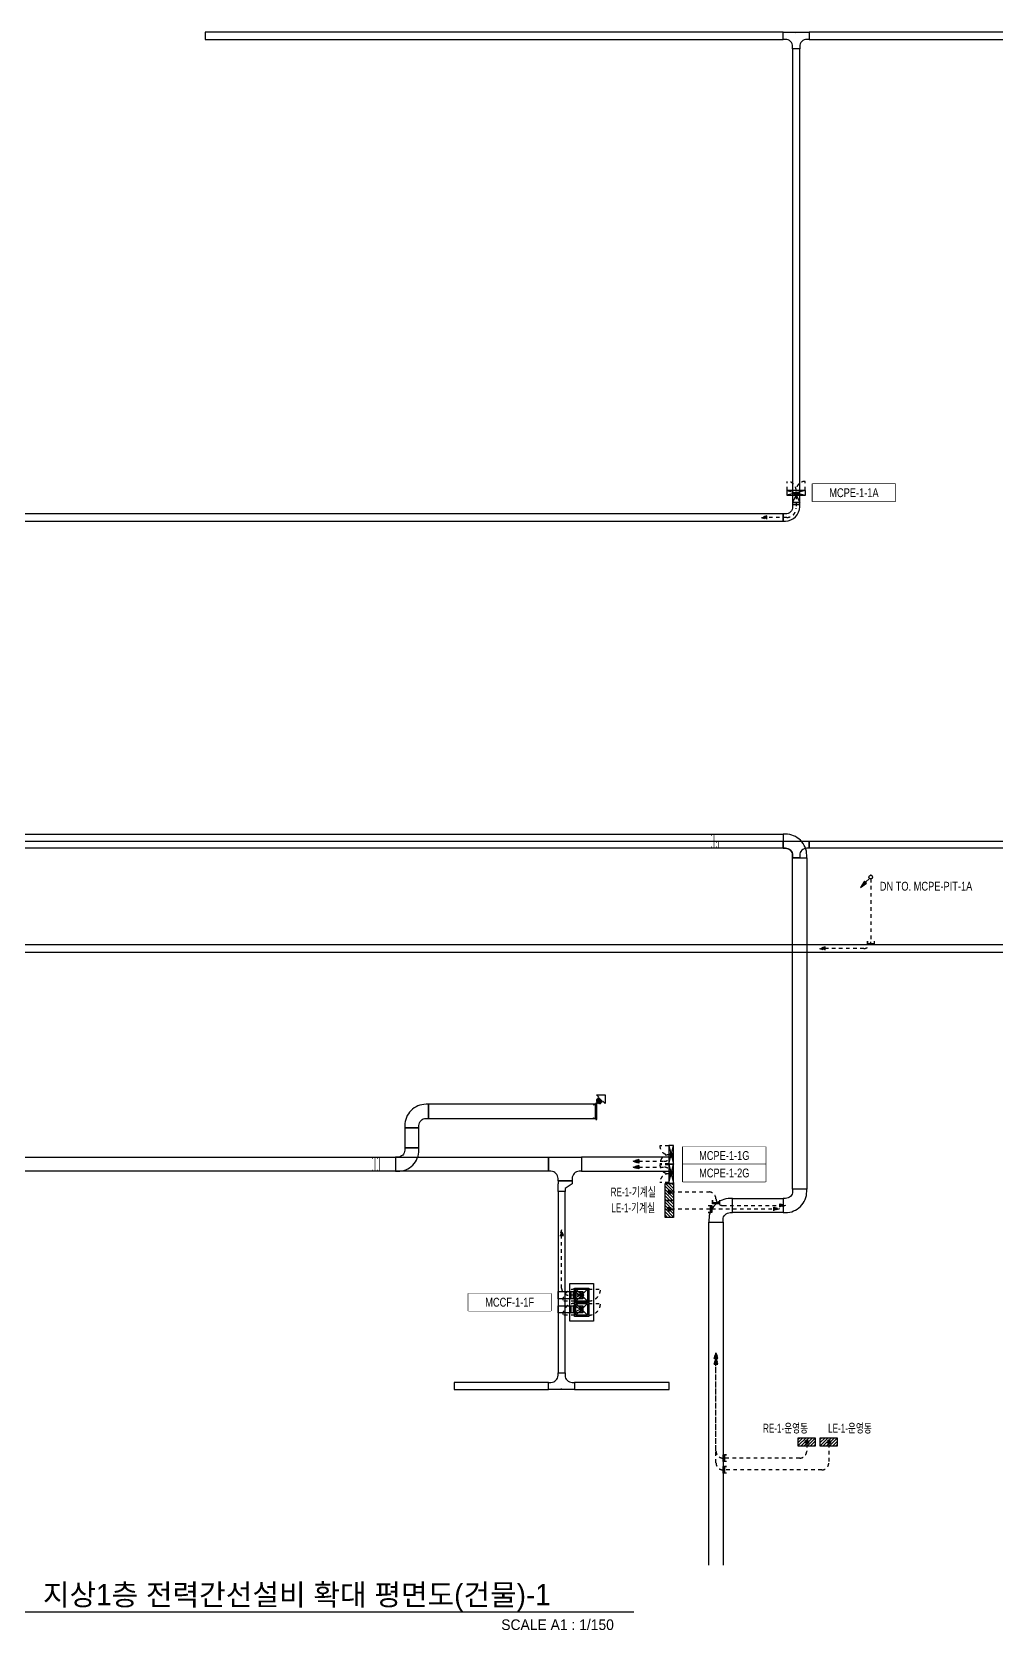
# Model space of a CAD drawing. Header units: millimetres. Extents: x 88028 to 500787, y -530175 to 1035835.
# Drawn here: x 296949 to 337815, y -352350 to -283850 of the extents above; entities that cross this region are included whole.
import ezdxf
from ezdxf.enums import TextEntityAlignment as Align
from ezdxf.xclip import XClip

# ---------------------------------------------------------------- set-up
doc = ezdxf.new("R2010")
doc.units = ezdxf.units.MM
doc.header["$LTSCALE"] = 150
doc.header["$XCLIPFRAME"] = 0
doc.linetypes.add('CONTINOUS', pattern=[0])
doc.linetypes.add('D1', pattern=[3, 1, -1, 1])
doc.layers.get('Defpoints').update_dxf_attribs({"color": 150})
for name, color, linetype in [('------01 Distribution Panel', 3, 'Continuous'), ('------01 Motor Control Panel or Center', 4, 'Continuous'), ('------01 Motor Control Panel or Center_Fire', 232, 'Continuous'), ('-----00 LV_CABLE', 2, 'Continuous'), ('-----26 Electrical Cable Tray', 200, 'Continuous'), ('-----26 Electrical Cable Tray_LV_공용', 200, 'Continuous'), ('-----26 Electrical Cable Tray_건물(UPS)', 100, 'Continuous'), ('-----26 Electrical Cable Tray_건물(일반)', 20, 'Continuous'), ('-----30 Text', 2, 'Continuous'), ('-----41 Drawing Title', 2, 'Continuous')]:
    doc.layers.add(name, color=color, linetype=linetype)
doc.styles.add('ELEC', font='')
doc.styles.add('LGR', font='LGSmHaTR.ttf')
doc.styles.get("Standard").update_dxf_attribs({"font": ''})
doc.styles.get('ELEC').set_extended_font_data('Dotum')
doc.styles.get('Standard').set_extended_font_data('Dotum')
doc.dimstyles.new('전기통신참고용-치수', dxfattribs={"dimscale": 15, "dimtxt": 2, "dimasz": 0, "dimexe": 0, "dimexo": 0, "dimgap": 0.4, "dimtad": 4, "dimdec": 0, "dimzin": 0, "dimdsep": 46, "dimtxsty": 'Standard', "dimblk": 'NONE', "dimcen": 0, "dimse1": 1, "dimse2": 1, "dimsd1": 1, "dimsd2": 1, "dimclrd": 8, "dimclre": 8, "dimclrt": 8, "dimadec": 0, "dimazin": 0, "dimtfac": 1, "dimtdec": 0, "dimtix": 1, "dimtmove": 2, "dimatfit": 0, "dimldrblk": 'NONE', "dimfxl": 2, "dimtolj": 1, "dimtzin": 0, "dimarcsym": 0})

# ---------------------------------------------------------------- blocks, each defined once
blk = doc.blocks.new('A02')
h = blk.add_hatch()
h.set_pattern_fill('ANSI31', color=256, scale=25, style=0)
h.set_pattern_definition([(45, (-2000, -19200), (-56.1266, 56.1266), [])])
h.paths.add_polyline_path([(-300, 300), (-300, 0), (300, 0), (300, 300)])
blk.add_lwpolyline([(300, 0), (-300, 0), (-300, 300), (300, 300)], close=True)
blk = doc.blocks.new('*U26')
at = {"color": 0}
blk.add_lwpolyline([(-1100, 0), (-1000, 0, 0.414214), (-700, 300), (-700, 400), (-400, 400), (-400, 300, 0.414214), (-100, 0), (0, 0), (0, -300), (-1100, -300)], format="xyb", close=True, dxfattribs=at)
at = {"color": 0, "style": 'LGR'}
blk.add_text('W:300(TEE)', height=10, dxfattribs=at).set_placement((-550, -265), align=Align.MIDDLE)
blk = doc.blocks.new('*U8')
at = {"color": 0}
blk.add_lwpolyline([(0, 0), (-100, 0, -0.414214), (-400, 300), (-400, 400), (-1000, 400), (-1000, 300, 0.414214), (-100, -600), (0, -600)], format="xyb", close=True, dxfattribs=at)
blk.add_text('W:600(ELBOW 90)', height=10, dxfattribs=at).set_placement((-5, -590), align=Align.MIDDLE_RIGHT)
blk = doc.blocks.new('O08')
blk.add_hatch(color=256).paths.add_polyline_path([(120, 51), (-120, 51), (-120, 0), (120, 0)])
blk.add_lwpolyline([(120, 127.5), (120, 0), (-120, 0), (-120, 127.5), (-120, 51), (120, 51)])
blk = doc.blocks.new('TRAY(VERT)')
at = {"color": 0}
for p, q in [((0, 400), (0, 500)), ((0, 500), (300, 500)), ((0, 0), (0, 400)), ((300, 0), (0, 0)), ((300, 500), (300, 400)), ((300, 400), (300, 0))]:
    blk.add_line(p, q, dxfattribs=at)
at = {"color": 8}
for p, q in [((150, 100), (0, 400)), ((0, 400), (300, 400)), ((0, 100), (300, 0)), ((0, 0), (300, 100)), ((300, 100), (0, 100)), ((150, 100), (300, 400))]:
    blk.add_line(p, q, dxfattribs=at)
blk = doc.blocks.new('*U10')
at = {"linetype": 'Continuous', "ltscale": 0.1}
for p, q in [((-250, 57), (-250, 59)), ((-200, 57), (-200, 59)), ((-150, 57), (-150, 59)), ((-100, 57), (-100, 59)), ((-50, 57), (-50, 59)), ((0, 57), (0, 59)), ((50, 57), (50, 59)), ((100, 57), (100, 59)), ((150, 57), (150, 59)), ((200, 57), (200, 59)), ((250, 57), (250, 59))]:
    blk.add_line(p, q, dxfattribs=at)
blk.add_lwpolyline([(350, 0), (350, 40), (-350, 40), (-350, 0)], close=True, dxfattribs=at)
for points in [[(-300, 40), (-300, 140), (-275, 140), (-275, 137), (-297, 137), (-297, 40)], [(-297, 59), (297, 59)], [(-297, 57), (297, 57)], [(297, 43), (-297, 43)], [(300, 40), (300, 140), (275, 140), (275, 137), (297, 137), (297, 40)]]:
    blk.add_lwpolyline(points, dxfattribs=at)
blk.add_text('W600*H100', height=10, dxfattribs=at).set_placement((-340, 10), align=Align.MIDDLE_LEFT)
blk = doc.blocks.new('A$C756fbc58')
at = {"color": 0}
for points in [[(69, 208), (-13, 290), (290, 290), (290, -13), (208, 69), (196, 57), (57, 196)], [(-13, 126), (-13, 114), (114, -13), (126, -13), (132, -6), (-6, 132)], [(-13, 88), (-13, 63), (63, -13), (88, -13)], [(6, 145), (145, 6), (158, 19), (19, 158)], [(32, 170), (170, 32), (183, 44), (44, 183)]]:
    blk.add_lwpolyline(points, close=True, dxfattribs=at)
blk.add_circle((0, 0), 17.8, dxfattribs=at)
blk = doc.blocks.new('*D24')
at = {"layer": 'Defpoints', "color": 0, "transparency": 16777216}
for p in [(0, 600), (0, 600), (0, 0)]:
    blk.add_point(p, dxfattribs=at)
at = {"color": 8, "transparency": 16777216, "insert": (21, 300), "char_height": 30, "attachment_point": 5, "rotation": 90, "style": 'LGR'}
blk.add_mtext('\\A1;{\\C0;600}', dxfattribs=at)
blk = doc.blocks.new('_None')
blk = doc.blocks.new('*D25')
at = {"layer": 'Defpoints', "color": 0, "transparency": 16777216}
for p in [(-450, 300), (-450, 300), (-450, 0)]:
    blk.add_point(p, dxfattribs=at)
at = {"color": 8, "transparency": 16777216, "insert": (-471, 150), "char_height": 30, "attachment_point": 5, "rotation": 90, "style": 'LGR'}
blk.add_mtext('\\A1;{\\C0;300}', dxfattribs=at)
blk = doc.blocks.new('*U6')
at = {"color": 0}
blk.add_lwpolyline([(-400, 400), (-400, 300, 0.414214), (-100, 0), (0, 0), (0, -600), (-1400, -600), (-1400, 0), (-1300, 0, 0.414214), (-1000, 300), (-1000, 400)], format="xyb", close=True, dxfattribs=at)
at = {"color": 0, "style": 'LGR'}
blk.add_text('W:600(TEE)', height=10, dxfattribs=at).set_placement((-700, -565), align=Align.MIDDLE)
blk = doc.blocks.new('MCP_EQUIPMENT-2')
for p, q in [((200, 400), (0, -400)), ((200, -400), (0, 400))]:
    blk.add_line(p, q)
at = {"color": 1, "linetype": 'D1'}
for p, q in [((200, 380), (580, 380)), ((200, -380), (580, -380))]:
    blk.add_line(p, q, dxfattribs=at)
blk.add_lwpolyline([(200, 400), (0, 400), (0, -400), (200, -400)], close=True)
for centre, start, end in [((200, 380), 270, 0), ((200, -380), 0, 90)]:
    blk.add_arc(centre, 380, start, end, dxfattribs=at)
blk = doc.blocks.new('A06')
at = {"color": 1}
for p, q in [((-250, 250), (250, -250)), ((250, 250), (-250, -250))]:
    blk.add_line(p, q, dxfattribs=at)
at = {"color": 1, "linetype": 'D1'}
for p, q in [((300, 250), (800, 250)), ((-300, -250), (-800, -250))]:
    blk.add_line(p, q, dxfattribs=at)
blk.add_lwpolyline([(-300, 300), (300, 300), (300, -300), (-300, -300)], close=True)
at = {"color": 1}
blk.add_lwpolyline([(-250, 250), (250, 250), (250, -250), (-250, -250)], close=True, dxfattribs=at)
at = {"color": 1, "linetype": 'D1'}
for centre, start, end in [((-300, -250), 90, 180), ((300, 250), 270, 0)]:
    blk.add_arc(centre, 500, start, end, dxfattribs=at)
blk = doc.blocks.new('11')
at = {"linetype": 'D1'}
h = blk.add_hatch(color=256, dxfattribs=at)
edge = h.paths.add_edge_path()
edge.add_arc((0, 0), 75, 0, 360)
blk.add_circle((0, 0), 75, dxfattribs=at)
for p in [(-75, 0), (0, 75), (75, 0), (0, -75)]:
    blk.add_point(p, dxfattribs=at)
blk = doc.blocks.new('22')
at = {"linetype": 'D1'}
h = blk.add_hatch(color=0, dxfattribs=at)
h.dxf.hatch_style = 1
h.paths.add_polyline_path([(0, 0), (-241, 75), (-241, -75)])
at = {"color": 0, "linetype": 'D1'}
blk.add_lwpolyline([(-241, -75), (0, 0), (-241, 75)], close=True, dxfattribs=at)
blk = doc.blocks.new('*U27')
at = {"color": 0}
blk.add_lwpolyline([(0, 0), (-100, 0, -0.414214), (-400, 300), (-400, 400), (-700, 400), (-700, 300, 0.414214), (-100, -300), (0, -300)], format="xyb", close=True, dxfattribs=at)
blk.add_text('W:300(ELBOW 90)', height=10, dxfattribs=at).set_placement((-5, -290), align=Align.MIDDLE_RIGHT)
blk = doc.blocks.new('O01')
blk.add_hatch(color=256).paths.add_polyline_path([(-149, -218), (-218, -149), (-368, -368)])
blk.add_line((-46, -46), (-184, -184))
blk.add_lwpolyline([(-368, -368), (-149, -218), (-218, -149), (-368, -368)])
blk.add_circle((0, 0), 65)
for p in [(-65, 0), (-65, 0), (0, 65), (0, 65), (65, 0), (65, 0), (0, -65), (0, -65)]:
    blk.add_point(p)
blk = doc.blocks.new('*U23')
at = {"color": 0}
for points in [[(-450, 300), (-450, 0), (-325, 0), (-325, 0)], [(-325, 300), (-325, 300), (-450, 300), (-450, 0)], [(-125, 600), (-125, 600), (-325, 300), (-325, 300)], [(-325, 0), (-325, 0), (-125, 0), (-125, 0)], [(0, 0), (0, 600), (-125, 600), (-125, 600)], [(0, 200), (0, 0), (-125, 0), (-125, 0)]]:
    blk.add_lwpolyline(points, dxfattribs=at)
for base, p1, p2, override, picture, middle in [((-450, 300), (-450, 0), (-450, 300), {"dimtad": 1, "dimtxsty": 'LGR', "dimclrd": 8, "dimclre": 8, "dimclrt": 8}, '*D25', (-471.4, 150)), ((0, 600), (0, 0), (0, 600), {"dimtxsty": 'LGR', "dimclrd": 8, "dimclre": 8, "dimclrt": 8}, '*D24', (21.4, 300))]:
    dim = blk.add_linear_dim(base=base, p1=p1, p2=p2, angle=90, text='{\\C0;<>}', dimstyle='전기통신참고용-치수', override=override, dxfattribs=at)
    dim.commit()
    dim.dimension.update_dxf_attribs({"geometry": picture, "text_midpoint": middle})
blk = doc.blocks.new('A$C61218776')
at = {"layer": '------01 Motor Control Panel or Center', "linetype": 'CONTINOUS', "elevation": 0}
for points in [[(108503, -42448), (108503, -43188), (105000, -43188), (105000, -42448)], [(103003, -70555), (103003, -71295), (99500, -71295), (99500, -70555)]]:
    blk.add_lwpolyline(points, close=True, dxfattribs=at)
at = {"layer": '------01 Motor Control Panel or Center_Fire', "linetype": 'CONTINOUS', "elevation": 0}
blk.add_lwpolyline([(93900, -76775), (93900, -77515), (90397, -77515), (90397, -76775)], close=True, dxfattribs=at)
at = {"layer": '-----00 LV_CABLE', "linetype": 'D1', "elevation": 0}
for points in [[(104300, -42943), (104300, -43468, -0.414214), (103900, -43868), (103057, -43868)], [(107468, -59195), (107468, -61845, -0.414214), (107168, -62145), (105528, -62145)], [(97628, -71170), (98700, -71170, 0.414214), (99000, -70870), (99000, -70820)], [(97628, -71420), (98700, -71420, -0.414214), (99000, -71720), (99000, -71770)], [(98979, -71611, -0.051606), (98996, -71670)], [(98995, -72470), (100600, -72470, -0.401963), (100900, -72758, 0.401963), (101199, -73045), (103615, -73045)], [(95125, -76845), (94650, -76845, -0.414214), (94350, -76545), (94350, -74321)]]:
    blk.add_lwpolyline(points, format="xyb", dxfattribs=at)
for points in [[(98995, -73190), (100723, -73190)], [(100723, -73190), (103358, -73190)]]:
    blk.add_lwpolyline(points, dxfattribs=at)
at = {"layer": '-----26 Electrical Cable Tray', "elevation": 0}
for points in [[(79232, -23595), (103750, -23595), (103750, -23295), (79232, -23295)], [(104850, -23595), (121130, -23595), (121130, -23295), (104850, -23295)], [(104150, -43318), (104450, -43318), (104450, -23995), (104150, -23995)], [(64500, -43718), (64500, -44018), (103750, -44018), (103750, -43718)], [(67999, -62295), (119300, -62295), (119300, -61995), (67999, -61995)], [(88700, -69352), (95810, -69352), (95810, -68752), (88700, -68752)], [(87700, -70595), (88300, -70595), (88300, -69752), (87700, -69752)], [(63500, -70995), (93800, -70995), (93800, -71595), (63500, -71595)], [(95200, -71595), (99100, -71595), (99100, -70995), (95200, -70995)], [(94200, -72445), (94200, -80145), (94500, -80145), (94500, -72445)], [(95250, -76995), (94200, -76995), (94200, -76695), (95250, -76695)], [(95250, -76995), (94200, -76995), (94200, -76695), (95250, -76695)], [(95250, -77595), (94200, -77595), (94200, -77295), (95250, -77295)], [(95250, -77595), (94200, -77595), (94200, -77295), (95250, -77295)], [(89789, -80845), (93800, -80845), (93800, -80545), (89789, -80545)], [(94900, -80845), (98911, -80845), (98911, -80545), (94900, -80545)]]:
    blk.add_lwpolyline(points, close=True, dxfattribs=at)
at = {"layer": '-----26 Electrical Cable Tray_LV_공용', "const_width": 30, "elevation": 0}
for points in [[(86335, -71070), (86335, -70995), (86435, -70995), (86435, -71595), (86335, -71595), (86335, -71520)], [(86535, -71070), (86535, -70995), (86635, -70995), (86635, -71595), (86535, -71595), (86535, -71520)]]:
    blk.add_lwpolyline(points, dxfattribs=at)
at = {"layer": '-----26 Electrical Cable Tray_건물(UPS)', "elevation": 0}
for points in [[(103750, -57595), (103750, -57895), (67450, -57895), (67450, -57595)], [(115300, -57595), (115300, -57895), (104850, -57895), (104850, -57595)]]:
    blk.add_lwpolyline(points, close=True, dxfattribs=at)
at = {"layer": '-----26 Electrical Cable Tray_건물(UPS)', "const_width": 30, "elevation": 0}
blk.add_lwpolyline([(100916, -57670), (100916, -57595), (101016, -57595), (101016, -57895), (100916, -57895), (100916, -57820)], dxfattribs=at)
at = {"layer": '-----26 Electrical Cable Tray_건물(일반)', "elevation": 0}
for points in [[(103750, -57295), (103750, -57895), (67750, -57895), (67750, -57295)], [(104750, -58295), (104750, -72345), (104150, -72345), (104150, -58295)], [(101600, -72745), (103750, -72745), (103750, -73345), (101600, -73345)], [(101200, -73745), (101200, -91795), (100600, -91795), (100600, -73745)]]:
    blk.add_lwpolyline(points, close=True, dxfattribs=at)
at = {"layer": '-----26 Electrical Cable Tray_건물(일반)', "const_width": 30, "elevation": 0}
blk.add_lwpolyline([(100716, -57370), (100716, -57295), (100816, -57295), (100816, -57895), (100716, -57895), (100716, -57820)], dxfattribs=at)
at = {"elevation": 0}
blk.add_lwpolyline([(94700, -77945), (94700, -76345), (95700, -76345), (95700, -77945)], close=True, dxfattribs=at)
blk.add_lwpolyline([(94700, -77945), (94700, -76345), (95700, -76345), (95700, -77945)], close=True, dxfattribs=at)
at = {"layer": '------01 Distribution Panel', "xscale": 1.2, "yscale": 1.2, "zscale": 1.2}
for p, rotation in [((99100, -72470), 89.99999999999999), ((104750, -82895), 180)]:
    blk.add_blockref('A02', p, dxfattribs=dict(at, rotation=rotation))
at = {"layer": '------01 Motor Control Panel or Center'}
for p, rotation in [((104300, -42918), 89.99999999999999), ((99100, -70895, 0), 180)]:
    blk.add_blockref('MCP_EQUIPMENT-2', p, dxfattribs=dict(at, rotation=rotation))
for p in [(95200, -76845), (95200, -76845), (95200, -77445), (95200, -77445)]:
    blk.add_blockref('A06', p, dxfattribs=at)
at = {"layer": '-----00 LV_CABLE', "linetype": 'D1'}
for p in [(104300, -42868), (99000, -70895, 0), (98920, -72470), (98920, -73190), (95200, -76845)]:
    blk.add_blockref('11', p, dxfattribs=at)
for p, rotation in [((102816, -43868), 180), ((105287, -62145), 180), ((97387, -71170, 0), 180), ((97387, -71420, 0), 180), ((94350, -74080), 89.99999999999999), ((100900, -79290, 0), 89.99999999999999), ((100900, -79530, 0), 89.99999999999999)]:
    blk.add_blockref('22', p, dxfattribs=dict(at, rotation=rotation))
for name, p, xscale, yscale, zscale in [('O01', (107468, -59117), 1.2, 1.2, 1.2), ('O08', (107468, -61995), 1.200000000011642, 1.200000000011642, 1.200000000011642), ('O08', (107468, -61995), 1.200000000011642, 1.200000000011642, 1.200000000011642), ('O08', (100900, -72974), 1.2, 1.2, 1.2)]:
    blk.add_blockref(name, p, dxfattribs=dict(at, xscale=xscale, yscale=yscale, zscale=zscale))
at = {"layer": '-----00 LV_CABLE', "linetype": 'D1', "xscale": -1}
for p in [(97387, -71170, 0), (97387, -71420, 0)]:
    blk.add_blockref('22', p, dxfattribs=at)
for name, p, rotation in [('11', (99000, -71695, 0), 180), ('22', (103598, -73190), 180), ('22', (103855, -73045), 180), ('22', (100900, -79290, 0), 270), ('22', (100900, -79530, 0), 270)]:
    blk.add_blockref(name, p, dxfattribs=dict(at, rotation=rotation))
at = {"layer": '-----00 LV_CABLE', "linetype": 'D1', "xscale": 1.2, "yscale": 1.2, "zscale": 1.2}
for p, rotation in [((100723, -73190), 90), ((101200, -83755), 270), ((101200, -84255), 270)]:
    blk.add_blockref('O08', p, dxfattribs=dict(at, rotation=rotation))
at = {"layer": '-----26 Electrical Cable Tray'}
for name, p, rotation in [('*U26', (103750, -23595), 180), ('*U27', (104150, -43318), 89.99999999999999), ('*U8', (88300, -69752, 0), 270), ('*U8', (87700, -70595, 0), 89.99999999999999), ('*U6', (93800, -71595, 0), 180), ('TRAY(VERT)', (95250, -76995), 89.99999999999999), ('TRAY(VERT)', (95250, -76995), 89.99999999999999), ('TRAY(VERT)', (95250, -77595), 89.99999999999999), ('TRAY(VERT)', (95250, -77595), 89.99999999999999)]:
    blk.add_blockref(name, p, dxfattribs=dict(at, rotation=rotation))
at = {"layer": '-----26 Electrical Cable Tray', "xscale": -1}
for name, p, rotation in [('TRAY(VERT)', (104150, -42818), 180), ('TRAY(VERT)', (104150, -42818), 180), ('*U23', (94200, -71995, 0), 270), ('*U23', (94200, -71995, 0), 270)]:
    blk.add_blockref(name, p, dxfattribs=dict(at, rotation=rotation))
at = {"layer": '-----26 Electrical Cable Tray', "xscale": 1.2, "yscale": 1.2, "zscale": 1.2}
blk.add_blockref('A$C756fbc58', (95850, -68702, 0), dxfattribs=at)
blk.add_blockref('A$C756fbc58', (95850, -68702, 0), dxfattribs=at)
at = {"layer": '-----26 Electrical Cable Tray', "linetype": 'Continuous', "ltscale": 7.5, "rotation": 89.99999999999999}
blk.add_blockref('*U10', (95850, -69052, 0), dxfattribs=at)
blk.add_blockref('*U10', (95850, -69052, 0), dxfattribs=at)
at = {"layer": '-----26 Electrical Cable Tray'}
blk.add_blockref('*U26', (94900, -80545, 0), dxfattribs=at)
at = {"layer": '-----26 Electrical Cable Tray_건물(UPS)', "rotation": 180}
blk.add_blockref('*U26', (103750, -57895), dxfattribs=at)
at = {"layer": '-----26 Electrical Cable Tray_건물(일반)'}
for p, rotation in [((103750, -57895), 180), ((104150, -72345), 90), ((101200, -73745), 269.9999999999999)]:
    blk.add_blockref('*U8', p, dxfattribs=dict(at, rotation=rotation))
at = {"layer": '-----30 Text', "style": 'ELEC', "width": 0.8}
blk.add_text('DN TO. MCPE-PIT-1A', height=375, dxfattribs=at).set_placement((109810, -59505), align=Align.MIDDLE)
blk.add_text('DN TO. MCPE-PIT-1A', height=375, dxfattribs=at).set_placement((109810, -59505), align=Align.MIDDLE)
at = {"color": 1}
for points, layer in [([(96285, -72733), (98490, -72733), (98490, -72208), (96285, -72208)], '------01 Distribution Panel'), ([(102594, -82751), (105110, -82751), (105110, -82226), (102594, -82226)], '------01 Distribution Panel'), ([(105000, -42448), (108503, -42448), (108503, -43188), (105000, -43188)], '------01 Motor Control Panel or Center')]:
    blk.add_wipeout(points, dxfattribs=at).dxf.layer = layer
blk.add_wipeout([(99500, -70555), (103003, -70555), (103003, -71295), (99500, -71295)], dxfattribs=at).translate(0, 0, 0).dxf.layer = '------01 Motor Control Panel or Center'
blk.add_wipeout([(90397, -76775), (93900, -76775), (93900, -77515), (90397, -77515)]).dxf.layer = '------01 Motor Control Panel or Center_Fire'
at = {"layer": '------01 Motor Control Panel or Center', "linetype": 'CONTINOUS', "elevation": 0}
for points in [[(108503, -42448), (108503, -43188), (105000, -43188), (105000, -42448)], [(103003, -71295), (103003, -72035), (99500, -72035), (99500, -71295)]]:
    blk.add_lwpolyline(points, close=True, dxfattribs=at)
at = {"layer": '------01 Motor Control Panel or Center_Fire', "linetype": 'CONTINOUS', "elevation": 0}
blk.add_lwpolyline([(93900, -76775), (93900, -77515), (90397, -77515), (90397, -76775)], close=True, dxfattribs=at)
at = {"layer": '-----00 LV_CABLE', "linetype": 'D1', "elevation": 0}
blk.add_lwpolyline([(104750, -83150), (104750, -83455, -0.414214), (104450, -83755), (101200, -83755, -0.414214), (100900, -83455), (100900, -79530)], format="xyb", dxfattribs=at)
at = {"layer": '------01 Distribution Panel', "xscale": 1.2, "yscale": 1.2, "zscale": 1.2}
for p, rotation in [((99100, -73190), 89.99999999999999), ((105686, -82895), 180)]:
    blk.add_blockref('A02', p, dxfattribs=dict(at, rotation=rotation))
at = {"layer": '------01 Motor Control Panel or Center'}
for p, rotation in [((104300, -42918), 89.99999999999999), ((99100, -71695, 0), 180)]:
    blk.add_blockref('MCP_EQUIPMENT-2', p, dxfattribs=dict(at, rotation=rotation))
at = {"layer": '-----00 LV_CABLE', "linetype": 'D1'}
blk.add_blockref('11', (104750, -83075), dxfattribs=at)
at = {"layer": '------01 Distribution Panel', "style": 'ELEC', "width": 0.7}
blk.add_text('RE-1-운영동', height=375, dxfattribs=at).set_placement((103852, -82488), align=Align.MIDDLE_CENTER)
at = {"layer": '------01 Motor Control Panel or Center', "linetype": 'CONTINOUS', "style": 'ELEC', "width": 0.8}
for s, p in [('MCPE-1-1A', (106752, -42818)), ('MCPE-1-1G', (101252, -70925, 0))]:
    blk.add_text(s, height=375, dxfattribs=at).set_placement(p, align=Align.MIDDLE)
at = {"layer": '------01 Motor Control Panel or Center_Fire', "linetype": 'CONTINOUS', "style": 'ELEC', "width": 0.8}
blk.add_text('MCCF-1-1F', height=375, dxfattribs=at).set_placement((92148, -77145), align=Align.MIDDLE)
at = {"color": 1}
for points, layer in [([(96285, -73407), (98490, -73407), (98490, -72882), (96285, -72882)], '------01 Distribution Panel'), ([(105326, -82751), (107842, -82751), (107842, -82226), (105326, -82226)], '------01 Distribution Panel'), ([(105000, -42448), (108503, -42448), (108503, -43188), (105000, -43188)], '------01 Motor Control Panel or Center')]:
    blk.add_wipeout(points, dxfattribs=at).dxf.layer = layer
blk.add_wipeout([(99500, -71295), (103003, -71295), (103003, -72035), (99500, -72035)], dxfattribs=at).translate(0, 0, 0).dxf.layer = '------01 Motor Control Panel or Center'
blk.add_wipeout([(90397, -76775), (93900, -76775), (93900, -77515), (90397, -77515)]).dxf.layer = '------01 Motor Control Panel or Center_Fire'
at = {"layer": '------01 Motor Control Panel or Center', "linetype": 'CONTINOUS', "elevation": 0}
blk.add_lwpolyline([(103003, -70555), (103003, -71295), (99500, -71295), (99500, -70555)], close=True, dxfattribs=at)
at = {"layer": '-----00 LV_CABLE', "linetype": 'D1', "elevation": 0}
blk.add_lwpolyline([(105686, -83150), (105686, -83955, -0.414214), (105386, -84255), (101200, -84255, -0.41422), (100900, -83955), (100900, -79530)], format="xyb", dxfattribs=at)
at = {"layer": '-----00 LV_CABLE', "linetype": 'D1'}
blk.add_blockref('11', (105686, -83075), dxfattribs=at)
at = {"layer": '------01 Distribution Panel', "style": 'ELEC', "width": 0.7}
for s, p in [('RE-1-기계실', (97388, -72470)), ('LE-1-기계실', (97388, -73144)), ('LE-1-운영동', (106584, -82488))]:
    blk.add_text(s, height=375, dxfattribs=at).set_placement(p, align=Align.MIDDLE_CENTER)
at = {"layer": '------01 Motor Control Panel or Center', "linetype": 'CONTINOUS', "style": 'ELEC', "width": 0.8}
for s, p in [('MCPE-1-1A', (106752, -42818)), ('MCPE-1-2G', (101252, -71665, 0))]:
    blk.add_text(s, height=375, dxfattribs=at).set_placement(p, align=Align.MIDDLE)
at = {"layer": '------01 Motor Control Panel or Center_Fire', "linetype": 'CONTINOUS', "style": 'ELEC', "width": 0.8}
blk.add_text('MCCF-1-1F', height=375, dxfattribs=at).set_placement((92148, -77145), align=Align.MIDDLE)
at = {"color": 1}
blk.add_wipeout([(99500, -70555), (103003, -70555), (103003, -71295), (99500, -71295)], dxfattribs=at).translate(0, 0, 0).dxf.layer = '------01 Motor Control Panel or Center'
at = {"layer": '------01 Motor Control Panel or Center', "linetype": 'CONTINOUS', "elevation": 0}
blk.add_lwpolyline([(103003, -71295), (103003, -72035), (99500, -72035), (99500, -71295)], close=True, dxfattribs=at)
at = {"layer": '------01 Motor Control Panel or Center', "linetype": 'CONTINOUS', "style": 'ELEC', "width": 0.8}
blk.add_text('MCPE-1-1G', height=375, dxfattribs=at).set_placement((101252, -70925, 0), align=Align.MIDDLE)
at = {"color": 1}
blk.add_wipeout([(99500, -71295), (103003, -71295), (103003, -72035), (99500, -72035)], dxfattribs=at).translate(0, 0, 0).dxf.layer = '------01 Motor Control Panel or Center'
at = {"layer": '------01 Motor Control Panel or Center', "linetype": 'CONTINOUS', "style": 'ELEC', "width": 0.8}
blk.add_text('MCPE-1-2G', height=375, dxfattribs=at).set_placement((101252, -71665, 0), align=Align.MIDDLE)

msp = doc.modelspace()

# ---------------------------------------------------------------- linework, layer by layer
at = {"layer": '-----41 Drawing Title', "color": 7}
msp.add_line((322461, -350850), (296439, -350850), dxfattribs=at)

# ---------------------------------------------------------------- block references
ref = msp.add_blockref('A$C61218776', (225050, -260555))
XClip(ref).set_block_clipping_path([(31900.0000000001, -88294.983052245), (136900.0000000001, -14294.983052245)])

# ---------------------------------------------------------------- texts
at = {"layer": '-----41 Drawing Title', "color": 2, "style": 'ELEC'}
msp.add_text('지상1층 전력간선설비 확대 평면도(건물)-1', height=900, dxfattribs=at).set_placement((297398, -350550))
at = {"layer": '-----41 Drawing Title', "style": 'ELEC'}
msp.add_text('SCALE A1 : 1/150', height=450, dxfattribs=at).set_placement((321619, -351600), align=Align.RIGHT)

doc.saveas('drawing.dxf')
